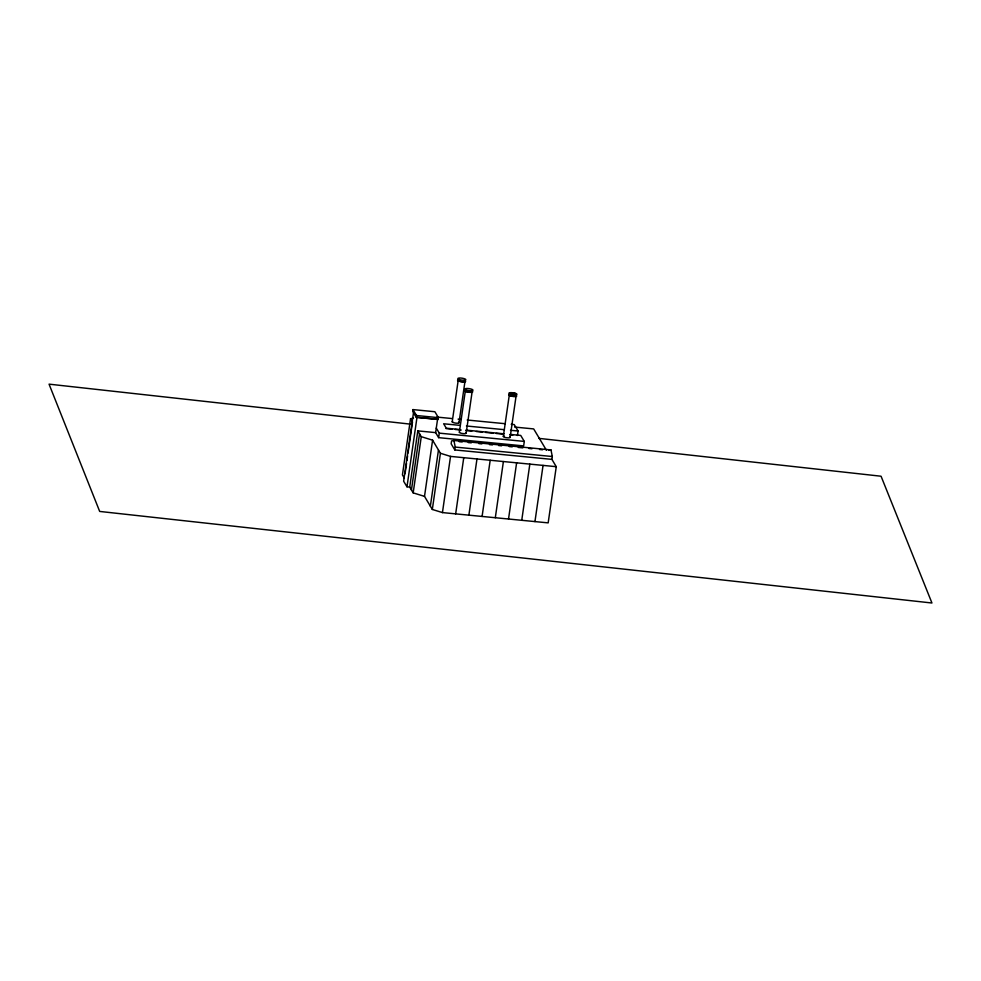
<?xml version="1.0" encoding="UTF-8"?>
<svg xmlns="http://www.w3.org/2000/svg" width="981" height="981" viewBox="0 0 981 981"><rect width="100%" height="100%" fill="white"/><g stroke="black" fill="none" stroke-linecap="round" stroke-linejoin="round"><path stroke-width="1.47" d="M413.479 418.114L410.536 418.728L402.431 474.914L404.393 478.188M412.976 409.592L412.719 411.444L416.263 417.366L438.151 419.5L438.421 417.661L434.877 411.726L412.976 409.592L416.533 415.527L416.263 417.366M413.43 413.197L403.632 481.205L406.98 486.809L409.715 487.067L413.173 492.867L424.503 496.374L432.327 509.458L442.443 512.585L548.171 522.873L556.264 466.686L551.898 459.366L552.303 456.521L550.979 449.923L453.909 440.481L451.567 440.947L451.15 443.804L454.828 449.936L551.898 459.366M405.043 473.762L406.526 463.4M406.956 460.445L407.593 456.018M408.022 453.05L412.498 422.002L410.536 418.728M406.98 486.809L416.999 417.281L414.988 413.921M409.715 487.067L417.808 430.88L435.638 432.621L438.642 437.649L523.646 445.914L524.295 441.413L520.727 435.441L510.095 434.399M411.444 489.973L419.537 433.786M413.173 492.867L421.278 436.68L417.808 430.88M424.503 496.374L432.596 440.187L421.278 436.68M435.638 432.621L437.551 419.279L418.47 417.428M438.642 437.649L439.292 433.136L436.275 428.121M430.365 506.184L438.47 449.997M432.327 509.458L440.42 453.271L432.596 440.187M452.216 421.83L458.201 380.358M442.443 512.585L450.537 456.398L440.42 453.271M454.828 449.936L455.233 447.078L453.909 440.481M459.01 422.737L464.994 381.253M459.353 432.29L465.337 390.818M466.159 433.197L472.131 391.713M455.662 513.872L463.755 457.686M468.881 515.16L476.974 458.973M482.088 516.447L490.193 460.261M503.327 436.459L509.311 394.987M495.307 517.735L503.4 461.548M510.132 437.367L516.104 395.883A3.433 0.822 8.2 0 1 511.04 395.932M517.428 435.515L518.078 431.015L514.24 424.589L511.211 424.295M508.526 519.01L516.619 462.824M521.745 520.298L529.838 464.111M534.952 521.585L543.057 465.399M548.637 450.377L550.979 449.923M436.815 417.06L451.996 418.544M458.078 419.132L461.107 419.427M467.177 420.015L505.129 423.706M416.533 415.527L438.421 417.661M514.62 427.066L533.676 428.918L546.405 450.193M460.347 425.398L443.645 423.78L446.281 428.194L459.954 429.531M466.429 425.987L504.406 429.69M510.488 430.279L518.078 431.015M466.036 430.119L504.013 433.81M446.024 428.574L452.106 429.163M455.147 429.457L461.217 430.046M465.779 430.5L471.861 431.088M476.41 431.53L482.493 432.118M485.534 432.413L493.124 433.148M496.165 433.455L502.235 434.043M509.838 434.779L512.879 435.074M439.292 433.136L524.295 441.413M459.145 441.683L462.186 441.977M468.256 442.566L471.285 442.86M478.863 443.596L481.904 443.89M489.482 444.626L492.523 444.92M498.581 445.521L501.622 445.815M509.2 446.551L512.241 446.846M518.299 447.434L522.848 447.876M528.918 448.464L531.96 448.758M539.538 449.494L542.567 449.789M455.233 447.078L552.303 456.521M450.537 456.398L556.264 466.686M411.064 424.209L49.05 384.147L99.682 511.432L931.95 603.008L881.061 476.226L538.827 438.36M509.654 436.888A3.433 0.822 8.2 0 1 508.71 437.857A3.433 0.822 8.2 0 1 504.16 437.109A3.433 0.822 8.2 0 1 504.295 436.005M465.681 432.719A3.433 0.822 8.2 0 1 463.24 433.627A3.433 0.822 8.2 0 1 459.464 432.094M458.532 422.259A3.433 0.822 8.2 0 1 455.662 423.118A3.433 0.822 8.2 0 1 452.646 421.474M510.341 395.711A3.433 0.822 8.2 0 1 509.74 394.632M472.033 391.922A3.433 0.822 8.2 0 1 467.9 391.946M467.079 391.762A3.433 0.822 8.2 0 1 465.435 390.61M464.859 381.02A3.433 0.822 8.2 0 1 461.193 381.572A3.433 0.822 8.2 0 1 458.63 380.003M465.497 381.069A4.096 0.981 8.2 0 1 460.592 381.621A4.096 0.981 8.2 0 1 458.691 379.721M516.607 395.699A4.096 0.981 8.2 0 1 511.702 396.25A4.096 0.981 8.2 0 1 509.801 394.35M472.217 391.235A4.096 0.981 8.2 0 1 468.783 392.253A4.096 0.981 8.2 0 1 465.202 390.303M510.12 394.08A4.096 0.981 8.2 0 0 516.877 394.534A4.096 0.981 8.2 0 0 511.849 392.658A4.096 0.981 8.2 0 0 510.12 394.08M510.574 394.019A3.433 0.822 8.2 0 0 516.239 394.399A3.433 0.822 8.2 0 0 512.033 392.829A3.433 0.822 8.2 0 0 510.574 394.019M466.147 389.898A4.096 0.981 8.2 0 0 472.903 390.352A4.096 0.981 8.2 0 0 467.876 388.488A4.096 0.981 8.2 0 0 466.147 389.898M459.01 379.439A4.096 0.981 8.2 0 0 465.767 379.892A4.096 0.981 8.2 0 0 460.739 378.028A4.096 0.981 8.2 0 0 459.01 379.439"/></g></svg>
